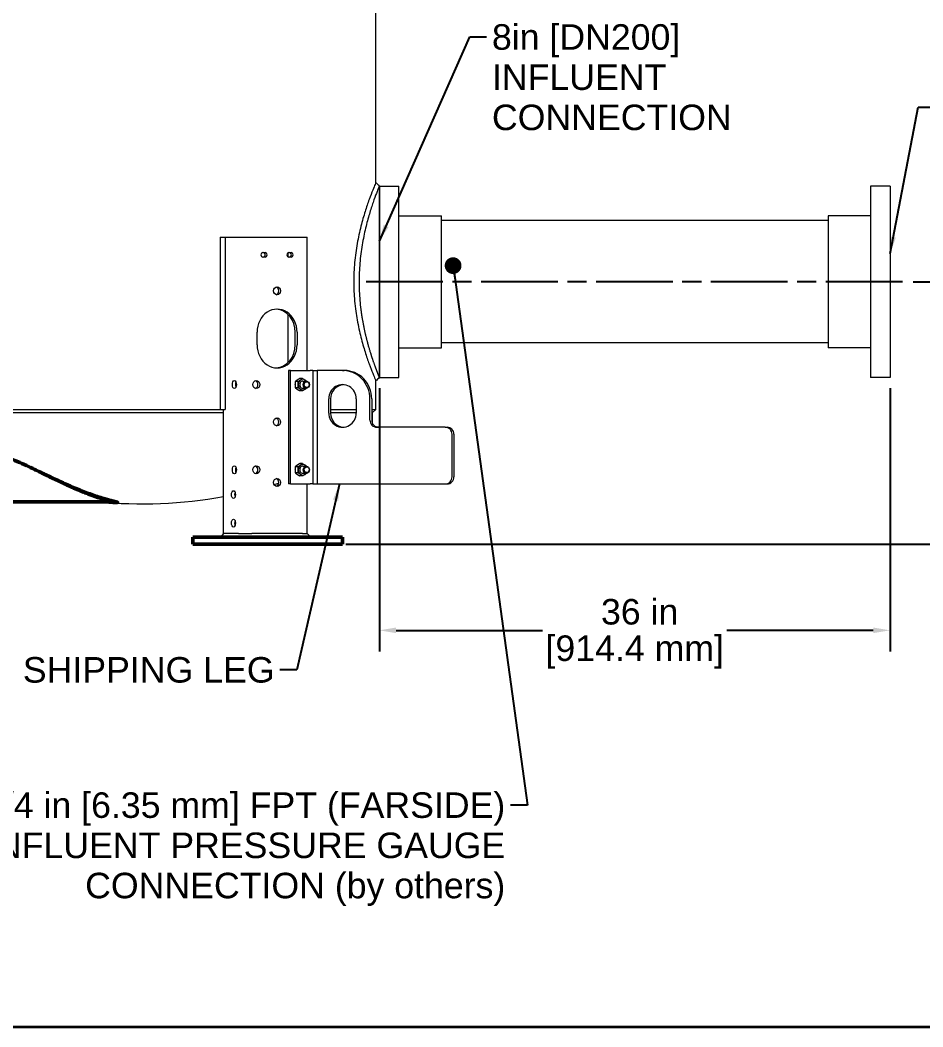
# Model space of a CAD drawing. Header units: inches. Extents: x 15 to 402, y 6 to 261.
# Drawn here: x 71 to 134.6, y 6 to 77 of the extents above; entities that cross this region are included whole.
import ezdxf

# ---------------------------------------------------------------- set-up
doc = ezdxf.new("R2010")
doc.units = ezdxf.units.IN
doc.header["$LTSCALE"] = 12
doc.header["$MEASUREMENT"] = 0
doc.linetypes.add('CHAIN', pattern=[0.7087, 0.4724, -0.0591, 0.1181, -0.0591])
doc.layers.get('0').update_dxf_attribs({"lineweight": 25})
for name, color, linetype, lineweight in [('Border', 7, 'Continuous', 35), ('Centerline (ANSI)', 7, 'Continuous', 25), ('Dimension (ANSI)', 7, 'Continuous', 25), ('Symbol (ANSI)', 7, 'Continuous', 25), ('Visible (ANSI)', 7, 'Continuous', 50)]:
    doc.layers.add(name, color=color, linetype=linetype, lineweight=lineweight)
doc.styles.add('MEMCOR Medium', font='arial.ttf')
doc.dimstyles.new('Default (ANSI)', dxfattribs={"dimscale": 12, "dimtxt": 0.15, "dimasz": 0.098425, "dimexe": 0.125, "dimexo": 0.0625, "dimgap": 0.031496, "dimtad": 0, "dimtih": 1, "dimtoh": 1, "dimdec": 4, "dimrnd": 1e-08, "dimzin": 3, "dimdsep": 46, "dimlunit": 5, "dimtxsty": 'MEMCOR Medium', "dimcen": 0.09, "dimdle": 0.393701, "dimclrd": 256, "dimclre": 256, "dimclrt": 256, "dimadec": 0, "dimazin": 1, "dimtfac": 0.8, "dimtofl": 0, "dimtmove": 0, "dimatfit": 3, "dimfxl": 1, "dimfrac": 1, "dimtolj": 1, "dimtzin": 4, "dimlwd": -1, "dimlwe": -1, "dimarcsym": 0})
doc.dimstyles.new('Default (ANSI)$7', dxfattribs={"dimscale": 12, "dimtxt": 0.15, "dimasz": 0.098425, "dimexe": 0.125, "dimexo": 0.0625, "dimgap": 0.031496, "dimtad": 0, "dimtih": 1, "dimtoh": 1, "dimdec": 4, "dimrnd": 1e-08, "dimzin": 3, "dimdsep": 46, "dimlunit": 5, "dimtxsty": 'MEMCOR Medium', "dimcen": 0.09, "dimdle": 0.393701, "dimclrd": 256, "dimclre": 256, "dimclrt": 256, "dimadec": 0, "dimazin": 1, "dimtfac": 0.8, "dimtofl": 0, "dimtmove": 0, "dimatfit": 3, "dimfxl": 1, "dimfrac": 1, "dimtolj": 1, "dimtzin": 4, "dimlwd": -1, "dimlwe": -1, "dimarcsym": 0})

# ---------------------------------------------------------------- blocks, each defined once
blk = doc.blocks.new('Borders 22x34_D')
at = {"layer": 'Border'}
for q in [(33.5, 0.5), (7.8115, 0.5)]:
    blk.add_line((1.25, 0.5), q, dxfattribs=at)
blk = doc.blocks.new('*D20')
at = {"layer": 'Defpoints', "color": 0, "transparency": 16777216}
for p in [(96.289, 51.764), (132.289, 51.764), (132.289, 33.947)]:
    blk.add_point(p, dxfattribs=at)
at = {"layer": 'Dimension (ANSI)', "transparency": 16777216}
for p, q in [((96.289, 51.014), (96.289, 32.447)), ((132.289, 51.014), (132.289, 32.447)), ((97.47, 33.947), (107.789, 33.947)), ((131.108, 33.947), (120.789, 33.947))]:
    blk.add_line(p, q, dxfattribs=at)
for points in [[(97.47, 34.144), (97.47, 33.75), (96.289, 33.947)], [(131.108, 34.144), (131.108, 33.75), (132.289, 33.947)]]:
    blk.add_solid(points, dxfattribs=at)
at = {"layer": 'Dimension (ANSI)', "transparency": 16777216, "char_height": 1.8, "attachment_point": 5, "style": 'MEMCOR Medium'}
for s, insert in [('\\A1; 36 in', (114.289, 35.245)), ('\\A1;[914.4 mm]', (114.289, 32.416))]:
    blk.add_mtext(s, dxfattribs=dict(at, insert=insert))
blk = doc.blocks.new('*D24')
at = {"layer": 'Defpoints', "color": 0, "transparency": 16777216}
for p in [(133.166, 58.514), (143.234, 58.514), (93.184, 40.014)]:
    blk.add_point(p, dxfattribs=at)
at = {"layer": 'Dimension (ANSI)', "transparency": 16777216}
for p, q in [((133.916, 58.514), (144.734, 58.514)), ((143.234, 57.333), (143.234, 52.635)), ((143.234, 41.195), (143.234, 45.893)), ((93.934, 40.014), (144.734, 40.014))]:
    blk.add_line(p, q, dxfattribs=at)
for points in [[(143.037, 57.333), (143.43, 57.333), (143.234, 58.514)], [(143.037, 41.195), (143.43, 41.195), (143.234, 40.014)]]:
    blk.add_solid(points, dxfattribs=at)
at = {"layer": 'Dimension (ANSI)', "transparency": 16777216, "char_height": 1.8, "attachment_point": 5, "style": 'MEMCOR Medium'}
for s, insert in [('\\A1; 18{\\H0.8x;\\S1#2;} in', (143.234, 51.103)), ('\\A1;[469.9 mm]', (143.234, 47.733))]:
    blk.add_mtext(s, dxfattribs=dict(at, insert=insert))

msp = doc.modelspace()

# ---------------------------------------------------------------- linework, layer by layer
at = {"layer": 'Centerline (ANSI)', "linetype": 'CHAIN', "ltscale": 0.952448}
msp.add_line((133.165572, 58.514122), (95.227572, 58.514122), dxfattribs=at)
at = {"layer": 'Visible (ANSI)', "linetype": 'Continuous', "lineweight": 18}
for p, q in [((96.039137, 65.504451), (96.039137, 85.09204)), ((96.288822, 65.264122), (96.279889, 65.264122)), ((96.288822, 65.264122), (96.288822, 51.764122)), ((96.288822, 51.764122), (96.288822, 65.264122)), ((96.288822, 65.264122), (97.663822, 65.264122)), ((97.663822, 51.764122), (97.663822, 65.264122)), ((130.913822, 65.264122), (130.913822, 51.764122)), ((132.288822, 65.264122), (130.913822, 65.264122)), ((132.288822, 65.264122), (132.288822, 51.764122)), ((97.663822, 63.170372), (100.663822, 63.170372)), ((100.663822, 53.857872), (100.663822, 63.170372)), ((127.913822, 63.170372), (127.913822, 53.857872)), ((130.913822, 63.170372), (127.913822, 63.170372)), ((127.913822, 62.826622), (100.663822, 62.826622)), ((85.057056, 61.664122), (85.417021, 61.664122)), ((85.057056, 61.664122), (85.057056, 49.514122)), ((85.417021, 61.664122), (86.350195, 61.664122)), ((85.417021, 61.664122), (85.417021, 49.514122)), ((86.350195, 61.664122), (87.292753, 61.664122)), ((87.292753, 61.664122), (90.860778, 61.664122)), ((90.860778, 61.664122), (91.205778, 61.664122)), ((91.205778, 52.264122), (91.205778, 61.664122)), ((88.076506, 60.569122), (88.241051, 60.569122)), ((89.858798, 60.272056), (89.858798, 60.556188)), ((89.91248, 60.569122), (90.077025, 60.569122)), ((88.241051, 60.259122), (88.076506, 60.259122)), ((90.077025, 60.259122), (89.91248, 60.259122)), ((89.858798, 52.82514), (89.858798, 56.203104)), ((87.665144, 54.074122), (87.665144, 54.954122)), ((90.363387, 54.074122), (90.363387, 54.954122)), ((90.488387, 54.954122), (90.488387, 54.074122)), ((127.913822, 54.201622), (100.663822, 54.201622)), ((97.663822, 53.857872), (100.663822, 53.857872)), ((130.913822, 53.857872), (127.913822, 53.857872)), ((89.892561, 52.264122), (89.892561, 44.264122)), ((90.017561, 52.264122), (89.892561, 52.264122)), ((90.017561, 52.264122), (91.403202, 52.264122)), ((90.017561, 44.264122), (90.017561, 52.264122)), ((91.610499, 52.264122), (91.403202, 52.264122)), ((91.610499, 52.264122), (91.904729, 52.264122)), ((91.610499, 52.264122), (91.610499, 44.264122)), ((93.689682, 52.264122), (91.904729, 52.264122)), ((91.904729, 52.264122), (91.904729, 44.264122)), ((93.689682, 52.264122), (93.819092, 52.264122)), ((90.549574, 51.480628), (90.359068, 51.480628)), ((90.874333, 51.697135), (90.683827, 51.697135)), ((90.891041, 51.514122), (91.143483, 51.514122)), ((96.039137, 49.514122), (96.039137, 51.523793)), ((96.288822, 51.764122), (96.279889, 51.764122)), ((96.288822, 51.764122), (97.663822, 51.764122)), ((132.288822, 51.764122), (130.913822, 51.764122)), ((90.549574, 51.047616), (90.359068, 51.047616)), ((90.874333, 50.831109), (90.683827, 50.831109)), ((90.891041, 51.014122), (91.143483, 51.014122)), ((92.723756, 49.264122), (92.723756, 50.264122)), ((92.853166, 50.264122), (92.853166, 49.264122)), ((94.655608, 50.264122), (94.655608, 49.264122)), ((95.621534, 48.764122), (95.621534, 50.264122)), ((95.750943, 50.264122), (95.750943, 48.764122)), ((85.312164, 49.269122), (64.945851, 49.269122)), ((65.072527, 49.514122), (85.057056, 49.514122)), ((85.057056, 49.514122), (85.417021, 49.514122)), ((85.312164, 40.764122), (85.312164, 49.514122)), ((92.853166, 49.514122), (94.655608, 49.514122)), ((94.655608, 49.269122), (92.853166, 49.269122)), ((95.750943, 49.514122), (96.039137, 49.514122)), ((95.788822, 49.269122), (95.750943, 49.269122)), ((95.788822, 49.269122), (96.033822, 49.514122)), ((95.788822, 49.269122), (95.788822, 48.570017)), ((100.934126, 48.264122), (96.104497, 48.264122)), ((100.934126, 48.264122), (101.063535, 48.264122)), ((101.417089, 44.764122), (101.417089, 47.764122)), ((101.546498, 47.764122), (101.546498, 44.764122)), ((90.549574, 45.480628), (90.359068, 45.480628)), ((90.874333, 45.697135), (90.683827, 45.697135)), ((90.891041, 45.514122), (91.143483, 45.514122)), ((90.549574, 45.047616), (90.359068, 45.047616)), ((90.874333, 44.831109), (90.683827, 44.831109)), ((90.891041, 45.014122), (91.143483, 45.014122)), ((90.017561, 44.264122), (89.892561, 44.264122)), ((90.017561, 44.264122), (91.403202, 44.264122)), ((91.205778, 40.764122), (91.205778, 44.264122)), ((91.610499, 44.264122), (91.403202, 44.264122)), ((91.610499, 44.264122), (91.904729, 44.264122)), ((91.904729, 44.264122), (100.934126, 44.264122)), ((100.934126, 44.264122), (101.063535, 44.264122)), ((85.312164, 40.764122), (85.095658, 40.514122)), ((86.350195, 40.764122), (85.312164, 40.764122)), ((86.350195, 40.764122), (87.292753, 40.764122)), ((90.860778, 40.764122), (87.292753, 40.764122)), ((90.860778, 40.764122), (91.205778, 40.764122)), ((91.205778, 40.764122), (91.455778, 40.514122))]:
    msp.add_line(p, q, dxfattribs=at)
at = {"layer": 'Visible (ANSI)'}
for p, q in [((68.391558, 43.014122), (77.322913, 43.014122)), ((83.152287, 40.514122), (83.286262, 40.514122)), ((83.152287, 40.014122), (83.152287, 40.514122)), ((83.286262, 40.514122), (84.786262, 40.514122)), ((84.786262, 40.514122), (86.152287, 40.514122)), ((86.152287, 40.514122), (93.184413, 40.514122)), ((93.184413, 40.514122), (93.684413, 40.514122)), ((93.684413, 40.014122), (93.684413, 40.514122)), ((83.286262, 40.014122), (83.152287, 40.014122)), ((83.286262, 40.014122), (84.786262, 40.014122)), ((86.152287, 40.014122), (84.786262, 40.014122)), ((86.152287, 40.014122), (93.184413, 40.014122)), ((93.684413, 40.014122), (93.184413, 40.014122))]:
    msp.add_line(p, q, dxfattribs=at)
at = {"layer": 'Visible (ANSI)', "linetype": 'Continuous', "lineweight": 18}
for start, end in [(286.52713378, 287.10606963), (264.51917745, 280.13469805), (281.50578478, 281.61758481)]:
    msp.add_arc((79.538822, 75.674122), 32.81, start, end, dxfattribs=at)
for centre, major_axis, ratio, start_param, end_param in [((88.076506, 60.414122), (0, -0.155), 0.866025404, 3.141592654, 6.283185307), ((88.116051, 60.414122), (0, -0.155), 0.866025404, 0, 3.141592654), ((88.241051, 60.414122), (0, 0.155), 0.866025404, 3.141592654, 6.283185307), ((89.91248, 60.414122), (0, -0.155), 0.866025404, 3.141592654, 6.283185307), ((89.952025, 60.414122), (0, -0.155), 0.866025404, 0, 3.141592654), ((90.077025, 60.414122), (0, 0.155), 0.866025404, 3.141592654, 6.283185307), ((88.951765, 57.874122), (0, -0.28), 0.866025404, 0.260688299, 2.880904355), ((89.076765, 54.954122), (0, 1.63), 0.866025404, 4.71238898, 7.853981634), ((88.951765, 54.954122), (0, 1.63), 0.866025404, 4.71238898, 6.238895501), ((89.076765, 54.074122), (0, -1.63), 0.866025404, 4.71238898, 7.853981634), ((88.951765, 54.074122), (0, -1.63), 0.866025404, 0.044289806, 1.570796327), ((93.689682, 50.264122), (0, 2), 0.965925826, 4.71238898, 6.283185307), ((93.819092, 50.264122), (0, 2), 0.965925826, 4.71238898, 6.283185307), ((86.286702, 51.264122), (0, -0.28), 0.5, 4.025522722, 5.399255239), ((87.48645, 51.264122), (0, -0.28), 0.866025404, 0.260688299, 2.880904355), ((90.89108, 51.264122), (0, -0.375), 0.866025404, 3.665191429, 4.71238898), ((90.89108, 51.264122), (0, -0.375), 0.866025404, 4.71238898, 5.759586532), ((90.89108, 51.264122), (0, 0.250136), 0.866025404, 6.250227729, 9.457735539), ((90.89108, 51.264122), (0, 0.375), 0.866025404, 5.759586532, 6.806784083), ((90.89108, 51.264122), (0, 0.375), 0.866025404, 5.442116637, 5.759586532), ((93.689682, 50.264122), (0, 1), 0.965925826, 4.71238898, 7.853981634), ((93.819092, 50.264122), (0, 1), 0.965925826, 0.067037498, 1.570796327), ((90.89108, 51.264122), (0, -0.375), 0.866025404, 5.759586532, 6.806784083), ((90.89108, 51.264122), (0, 0.375), 0.866025404, 3.665191429, 3.982661324), ((93.689682, 49.264122), (0, -1), 0.965925826, 4.71238898, 7.853981634), ((93.819092, 49.264122), (0, -1), 0.965925826, 4.71238898, 6.216147809), ((88.951765, 48.633122), (0, -0.28), 0.866025404, 0.260688299, 2.880904355), ((96.104497, 48.764122), (0, -0.5), 0.965925826, 4.71238898, 6.283185307), ((96.233906, 48.764122), (0, -0.5), 0.965925826, 4.71238898, 6.283185307), ((100.934126, 47.764122), (0, 0.5), 0.965925826, 4.71238898, 6.283185307), ((101.063535, 47.764122), (0, 0.5), 0.965925826, 4.71238898, 6.283185307), ((86.286702, 45.264122), (0, -0.28), 0.5, 4.025522722, 5.399255239), ((87.48645, 45.264122), (0, -0.28), 0.866025404, 0.260688299, 2.880904355), ((90.89108, 45.264122), (0, -0.375), 0.866025404, 3.665191429, 4.71238898), ((90.89108, 45.264122), (0, 0.250136), 0.866025404, 6.250227729, 9.457735539), ((90.89108, 45.264122), (0, 0.375), 0.866025404, 5.759586532, 6.806784083), ((90.89108, 45.264122), (0, 0.375), 0.866025404, 5.442116637, 5.759586532), ((90.89108, 45.264122), (0, -0.375), 0.866025404, 4.71238898, 5.759586532), ((90.89108, 45.264122), (0, -0.375), 0.866025404, 5.759586532, 6.806784083), ((90.89108, 45.264122), (0, 0.375), 0.866025404, 3.665191429, 3.982661324), ((100.934126, 44.764122), (0, -0.5), 0.965925826, 0, 1.570796327), ((101.063535, 44.764122), (0, -0.5), 0.965925826, 0, 1.570796327), ((88.951765, 44.370122), (0, -0.28), 0.866025404, 0.260688299, 2.880904355), ((86.223171, 43.510122), (0, -0.28), 0.5, 4.025522722, 5.399255239), ((86.223171, 41.510122), (0, -0.28), 0.5, 4.025522722, 5.399255239)]:
    msp.add_ellipse(centre, major_axis=major_axis, ratio=ratio, start_param=start_param, end_param=end_param, dxfattribs=at)
for centre, major_axis, ratio in [((89.076765, 57.874122), (0, -0.28), 0.866025404), ((86.070195, 51.264122), (0, 0.28), 0.5), ((87.61145, 51.264122), (0, -0.28), 0.866025404), ((91.143483, 51.264122), (0, -0.25), 0.866025404), ((91.16708, 51.264122), (0, 0.202815), 0.866025404), ((89.076765, 48.633122), (0, -0.28), 0.866025404), ((86.070195, 45.264122), (0, 0.28), 0.5), ((87.61145, 45.264122), (0, -0.28), 0.866025404), ((91.143483, 45.264122), (0, -0.25), 0.866025404), ((91.16708, 45.264122), (0, -0.202815), 0.866025404), ((89.076765, 44.370122), (0, -0.28), 0.866025404), ((86.006664, 43.510122), (0, -0.28), 0.5), ((86.006664, 41.510122), (0, -0.28), 0.5)]:
    msp.add_ellipse(centre, major_axis=major_axis, ratio=ratio, dxfattribs=at)
for points, knots in [([(96.039137, 65.504451), (96.039137, 65.504451), (96.020708, 65.461319), (95.945784, 65.281646), (95.889336, 65.145161), (95.747259, 64.786667), (95.661614, 64.564374), (95.476794, 64.053081), (95.377774, 63.764042), (95.184855, 63.14962), (95.083912, 62.802297), (94.89219, 62.044637), (94.801601, 61.63429), (94.649402, 60.775232), (94.58785, 60.325731), (94.526253, 59.644822), (94.510763, 59.416754), (94.490261, 58.962737), (94.48525, 58.736787), (94.48525, 58.514122)], [81.389203158, 81.389203158, 81.389203158, 81.389203158, 84.778214948, 84.778214948, 88.167226738, 88.167226738, 91.556238528, 91.556238528, 94.945250318, 94.945250318, 98.338672124, 98.338672124, 101.732093931, 101.732093931, 105.125515737, 105.125515737, 106.822226641, 106.822226641, 108.518937544, 108.518937544, 108.518937544, 108.518937544]), ([(96.279889, 65.264122), (96.279889, 65.264122), (96.262995, 65.222582), (96.194264, 65.049352), (96.142471, 64.917715), (96.012125, 64.571724), (95.933558, 64.357095), (95.764098, 63.863192), (95.67335, 63.583879), (95.496699, 62.989995), (95.404371, 62.654311), (95.229235, 61.922138), (95.146601, 61.525641), (95.007939, 60.695877), (94.951962, 60.261857), (94.89599, 59.604713), (94.881925, 59.384657), (94.863315, 58.9467), (94.858771, 58.728798), (94.858771, 58.514122)], [-26.15961026, -26.15961026, -26.15961026, -26.15961026, -22.891372074, -22.891372074, -19.623133889, -19.623133889, -16.354895703, -16.354895703, -13.086657517, -13.086657517, -9.814993138, -9.814993138, -6.543328759, -6.543328759, -3.271664379, -3.271664379, -1.63583219, -1.63583219, 0, 0, 0, 0]), ([(94.48525, 58.514122), (94.48525, 58.291456), (94.490261, 58.065507), (94.510763, 57.61149), (94.526253, 57.383422), (94.568586, 56.915468), (94.596159, 56.675735), (94.628541, 56.439534)], [108.518937544, 108.518937544, 108.518937544, 108.518937544, 110.215648447, 110.215648447, 111.91235935, 111.91235935, 113.713834359, 113.713834359, 113.713834359, 113.713834359]), ([(94.858771, 58.514122), (94.858771, 58.299446), (94.863315, 58.081544), (94.881925, 57.643587), (94.89599, 57.423531), (94.933282, 56.985697), (94.956572, 56.767927), (94.983782, 56.553009)], [0, 0, 0, 0, 1.63583219, 1.63583219, 3.271664379, 3.271664379, 4.905543218, 4.905543218, 4.905543218, 4.905543218]), ([(94.628541, 56.439534), (94.657302, 56.230886), (94.689801, 56.024987), (94.801601, 55.393954), (94.89219, 54.983606), (95.083912, 54.225947), (95.184855, 53.878624), (95.377774, 53.264201), (95.476794, 52.975163), (95.661614, 52.46387), (95.747259, 52.241577), (95.889336, 51.883083), (95.945784, 51.746597), (96.020708, 51.566925), (96.039137, 51.523793), (96.039137, 51.523793)], [5.194896815, 5.194896815, 5.194896815, 5.194896815, 6.786843613, 6.786843613, 10.180265419, 10.180265419, 13.573687226, 13.573687226, 16.962699016, 16.962699016, 20.351710806, 20.351710806, 23.740722596, 23.740722596, 27.129734386, 27.129734386, 27.129734386, 27.129734386]), ([(94.983782, 56.553009), (95.011203, 56.337658), (95.042563, 56.125173), (95.146601, 55.502603), (95.229235, 55.106106), (95.404371, 54.373933), (95.496699, 54.038249), (95.67335, 53.444365), (95.764098, 53.165052), (95.933558, 52.671148), (96.012125, 52.45652), (96.142471, 52.110529), (96.194264, 51.978892), (96.262995, 51.805662), (96.279889, 51.764122), (96.279889, 51.764122)], [-99.732897822, -99.732897822, -99.732897822, -99.732897822, -98.095112282, -98.095112282, -94.823447902, -94.823447902, -91.551783523, -91.551783523, -88.283545337, -88.283545337, -85.015307152, -85.015307152, -81.747068966, -81.747068966, -78.478830781, -78.478830781, -78.47883078, -78.47883078])]:
    msp.add_open_spline(points, degree=3, knots=knots, dxfattribs=at)
for points in [[(96.039137, 65.504451), (96.119377, 65.424331), (96.199649, 65.344242), (96.279889, 65.264122)], [(96.279889, 51.764122), (96.199649, 51.684002), (96.119377, 51.603913), (96.039137, 51.523793)]]:
    msp.add_open_spline(points, degree=3, dxfattribs=at)
for points, weights in [([(90.359068, 51.480628), (90.342321, 51.364603), (90.342321, 51.264122)], [1, 1.0379548493, 1]), ([(90.342321, 51.264122), (90.342321, 51.163641), (90.359068, 51.047616)], [1, 1.0379548493, 1]), ([(90.504701, 51.588881), (90.42934, 51.538641), (90.359068, 51.480628)], [1, 1.0379548493, 1]), ([(90.683827, 51.697135), (90.580061, 51.639122), (90.504701, 51.588881)], [1, 1.0379548493, 1]), ([(90.549574, 51.480628), (90.65334, 51.538641), (90.728701, 51.588881)], [1, 1.0379548493, 1]), ([(90.566321, 51.264122), (90.566321, 51.364603), (90.549574, 51.480628)], [1, 1.0379548493, 1]), ([(90.549574, 51.047616), (90.566321, 51.163641), (90.566321, 51.264122)], [1, 1.0379548493, 1]), ([(90.728701, 51.588881), (90.804061, 51.639122), (90.874333, 51.697135)], [1, 1.0379548493, 1]), ([(90.874333, 51.697135), (90.978099, 51.639122), (91.05346, 51.588881)], [1, 1.0379548493, 1]), ([(91.05346, 51.588881), (91.107842, 51.552627), (91.158039, 51.513556)], [1, 1.0271025743, 1.01549865669]), ([(90.359068, 51.047616), (90.42934, 50.989603), (90.504701, 50.939362)], [1, 1.0379548493, 1]), ([(90.504701, 50.939362), (90.580061, 50.889122), (90.683827, 50.831109)], [1, 1.0379548493, 1]), ([(90.728701, 50.939362), (90.65334, 50.989603), (90.549574, 51.047616)], [1, 1.0379548493, 1]), ([(90.874333, 50.831109), (90.804061, 50.889122), (90.728701, 50.939362)], [1, 1.0379548493, 1]), ([(91.05346, 50.939362), (90.978099, 50.889122), (90.874333, 50.831109)], [1, 1.0379548493, 1]), ([(91.158039, 51.014688), (91.107842, 50.975617), (91.05346, 50.939362)], [1.01549865669, 1.0271025743, 1]), ([(90.359068, 45.480628), (90.342321, 45.364603), (90.342321, 45.264122)], [1, 1.0379548493, 1]), ([(90.504701, 45.588881), (90.42934, 45.538641), (90.359068, 45.480628)], [1, 1.0379548493, 1]), ([(90.683827, 45.697135), (90.580061, 45.639122), (90.504701, 45.588881)], [1, 1.0379548493, 1]), ([(90.549574, 45.480628), (90.65334, 45.538641), (90.728701, 45.588881)], [1, 1.0379548493, 1]), ([(90.566321, 45.264122), (90.566321, 45.364603), (90.549574, 45.480628)], [1, 1.0379548493, 1]), ([(90.728701, 45.588881), (90.804061, 45.639122), (90.874333, 45.697135)], [1, 1.0379548493, 1]), ([(90.874333, 45.697135), (90.978099, 45.639122), (91.05346, 45.588881)], [1, 1.0379548493, 1]), ([(91.05346, 45.588881), (91.107842, 45.552627), (91.158039, 45.513556)], [1, 1.0271025743, 1.01549865669]), ([(90.342321, 45.264122), (90.342321, 45.163641), (90.359068, 45.047616)], [1, 1.0379548493, 1]), ([(90.359068, 45.047616), (90.42934, 44.989603), (90.504701, 44.939362)], [1, 1.0379548493, 1]), ([(90.504701, 44.939362), (90.580061, 44.889122), (90.683827, 44.831109)], [1, 1.0379548493, 1]), ([(90.549574, 45.047616), (90.566321, 45.163641), (90.566321, 45.264122)], [1, 1.0379548493, 1]), ([(90.728701, 44.939362), (90.65334, 44.989603), (90.549574, 45.047616)], [1, 1.0379548493, 1]), ([(90.874333, 44.831109), (90.804061, 44.889122), (90.728701, 44.939362)], [1, 1.0379548493, 1]), ([(91.05346, 44.939362), (90.978099, 44.889122), (90.874333, 44.831109)], [1, 1.0379548493, 1]), ([(91.158039, 45.014688), (91.107842, 44.975617), (91.05346, 44.939362)], [1.01549865669, 1.0271025743, 1])]:
    msp.add_rational_spline(points, weights, degree=2, dxfattribs=at)
at = {"layer": 'Visible (ANSI)'}
for points, knots in [([(68.683295, 46.514122), (68.722659, 46.514122), (68.765532, 46.511704), (68.811157, 46.507031), (68.932263, 46.494629), (69.070855, 46.466532), (69.216348, 46.428518), (69.357009, 46.391766), (69.504136, 46.345767), (69.648036, 46.296412), (69.718446, 46.272262), (69.788078, 46.247318), (69.855793, 46.222293), (69.987341, 46.173677), (70.111532, 46.124969), (70.236154, 46.074348), (70.474213, 45.977649), (70.707094, 45.876452), (70.935867, 45.773861), (71.358235, 45.584454), (71.76669, 45.390357), (72.152241, 45.206271), (72.48781, 45.04605), (72.805579, 44.893401), (73.097414, 44.755054), (73.162475, 44.724211), (73.225828, 44.694263), (73.289471, 44.664284), (73.764104, 44.440704), (74.240285, 44.222729), (74.701422, 44.025729), (75.044441, 43.87919), (75.379285, 43.744139), (75.699723, 43.624092), (75.938082, 43.534794), (76.168509, 43.453744), (76.387975, 43.381476), (76.551226, 43.32772), (76.708424, 43.278805), (76.857822, 43.234685), (76.886287, 43.226279), (76.914467, 43.218046), (76.942346, 43.209985), (76.993816, 43.195104), (77.043882, 43.180909), (77.095302, 43.16661), (77.183729, 43.14202), (77.274137, 43.117761), (77.361662, 43.09495), (77.426768, 43.077983), (77.490297, 43.061808), (77.549726, 43.046752), (77.593933, 43.035552), (77.635901, 43.024964), (77.674138, 43.015083), (77.702581, 43.007732), (77.728973, 43.000772), (77.752256, 42.99424), (77.769575, 42.989382), (77.785185, 42.98476), (77.798231, 42.980402), (77.807936, 42.977161), (77.816666, 42.973919), (77.823007, 42.970846), (77.832326, 42.966328), (77.836494, 42.962202), (77.829288, 42.959156), (77.825729, 42.957652), (77.819392, 42.956404), (77.809006, 42.955517), (77.798871, 42.954652), (77.784944, 42.954122), (77.764855, 42.954122)], [0, 0, 0, 0, 0.012355049, 0.012355049, 0.012355049, 0.045150484, 0.045150484, 0.045150484, 0.076856924, 0.076856924, 0.076856924, 0.092370934, 0.092370934, 0.092370934, 0.122509386, 0.122509386, 0.122509386, 0.180081545, 0.180081545, 0.180081545, 0.286372961, 0.286372961, 0.286372961, 0.378885121, 0.378885121, 0.378885121, 0.399509671, 0.399509671, 0.399509671, 0.553321961, 0.553321961, 0.553321961, 0.667736079, 0.667736079, 0.667736079, 0.752843652, 0.752843652, 0.752843652, 0.816151389, 0.816151389, 0.816151389, 0.828213696, 0.828213696, 0.828213696, 0.850483483, 0.850483483, 0.850483483, 0.888781315, 0.888781315, 0.888781315, 0.917269369, 0.917269369, 0.917269369, 0.938460364, 0.938460364, 0.938460364, 0.954223403, 0.954223403, 0.954223403, 0.965948826, 0.965948826, 0.965948826, 0.974670847, 0.974670847, 0.974670847, 0.987490113, 0.987490113, 0.987490113, 0.993821457, 0.993821457, 0.993821457, 1, 1, 1, 1]), ([(75.851205, 43.55011), (75.864183, 43.545322), (75.821451, 43.561097), (75.794405, 43.571128), (75.779719, 43.576593), (75.720686, 43.598643), (75.675737, 43.615613), (75.494651, 43.684741), (75.355746, 43.739474), (74.790729, 43.968903), (74.345687, 44.164979), (73.338238, 44.632001), (72.765802, 44.912058), (72.068072, 45.246379), (71.986814, 45.285183), (71.904714, 45.324178)], [15.804487349, 15.804487349, 15.804487349, 15.804487349, 15.98574727, 15.98574727, 16.195474407, 16.195474407, 16.824670705, 16.824670705, 18.712504376, 18.712504376, 24.382706205, 24.382706205, 30.917672492, 30.917672492, 31.769332059, 31.769332059, 31.769332059, 31.769332059]), ([(77.296456, 43.062621), (77.296164, 43.062713), (77.295871, 43.062806), (77.272338, 43.070233), (77.24643, 43.077998), (77.163347, 43.102453), (77.100901, 43.120303), (76.904269, 43.177326), (76.76095, 43.220114), (76.3908, 43.336705), (76.130317, 43.425281), (75.57827, 43.631008), (75.28637, 43.748175), (74.682471, 44.006929), (74.370354, 44.148518), (74.001296, 44.32269), (73.948933, 44.347554), (73.896468, 44.372604)], [66.854161803, 66.854161803, 66.854161803, 66.854161803, 66.860727439, 66.860727439, 67.381562683, 67.381562683, 68.42323317, 68.42323317, 70.506574143, 70.506574143, 74.163810108, 74.163810108, 77.821046073, 77.821046073, 81.478282038, 81.478282038, 82.081269771, 82.081269771, 82.081269771, 82.081269771]), ([(76.960335, 43.014122), (77.02788, 43.007125), (77.095235, 43.000487), (77.162409, 42.99424), (77.214659, 42.989382), (77.266798, 42.98476), (77.318978, 42.980402), (77.357792, 42.977161), (77.398413, 42.973919), (77.439638, 42.970846), (77.50023, 42.966328), (77.56176, 42.962202), (77.618211, 42.959156), (77.646092, 42.957652), (77.672816, 42.956404), (77.697747, 42.955517), (77.722076, 42.954652), (77.744766, 42.954122), (77.764855, 42.954122)], [0.9391487062, 0.9391487062, 0.9391487062, 0.9391487062, 0.95422340273, 0.95422340273, 0.95422340273, 0.96594882591, 0.96594882591, 0.96594882591, 0.97467084655, 0.97467084655, 0.97467084655, 0.98749011329, 0.98749011329, 0.98749011329, 0.99382145694, 0.99382145694, 0.99382145694, 1, 1, 1, 1]), ([(77.322913, 43.014122), (77.34834, 43.014122), (77.363355, 43.01518), (77.382398, 43.018465), (77.386181, 43.020716), (77.386755, 43.028661), (77.372742, 43.035519), (77.339674, 43.048576), (77.319336, 43.05539), (77.296456, 43.062621)], [65.243840942, 65.243840942, 65.243840942, 65.243840942, 65.517853755, 65.517853755, 65.791866569, 65.791866569, 66.339892196, 66.339892196, 66.854161803, 66.854161803, 66.854161803, 66.854161803])]:
    msp.add_open_spline(points, degree=3, knots=knots, dxfattribs=at)
for points in [[(73.896468, 44.372604), (73.882106, 44.379461), (73.867736, 44.386332), (73.853359, 44.393218)], [(77.832698, 42.968514), (77.83276, 42.966609), (77.832831, 42.964708), (77.832912, 42.962811)]]:
    msp.add_open_spline(points, degree=3, dxfattribs=at)

# ---------------------------------------------------------------- block references
at = {"xscale": 12, "yscale": 12, "zscale": 12}
msp.add_blockref('Borders 22x34_D', (0, 0), dxfattribs=at)

# ---------------------------------------------------------------- texts
at = {"layer": 'Symbol (ANSI)', "char_height": 1.80000006, "line_spacing_factor": 0.944221, "style": 'MEMCOR Medium'}
for s, insert, width, attachment_point in [('\\fArial|b0|i0;8in [DN200]\\P\\fArial|b0|i0;INFLUENT\\P\\fArial|b0|i0;CONNECTION', (104.224297, 76.66808), 16.90792812, 1), ('\\fArial|b0|i0;1/4 in [6.35 mm] FPT (FARSIDE) \\P\\fArial|b0|i0;FOR INFLUENT PRESSURE GAUGE \\P\\fArial|b0|i0;CONNECTION (by others)', (105.165392, 22.528512), 43.3234793, 3)]:
    msp.add_mtext(s, dxfattribs=dict(at, insert=insert, width=width, attachment_point=attachment_point))
at = {"layer": 'Symbol (ANSI)', "insert": (88.901761, 32.063057), "char_height": 1.80000006, "width": 17.75030564, "attachment_point": 3, "style": 'MEMCOR Medium'}
msp.add_mtext('\\fArial|b0|i0;SHIPPING LEG', dxfattribs=at)

# ---------------------------------------------------------------- dimensions: what is measured, and where the dimension line sits
at = {"layer": 'Dimension (ANSI)'}
for base, p1, p2, angle, text, override, picture, middle in [((143.233591, 58.514122), (93.184413, 40.014122), (133.165572, 58.514122), 90, ' <> in\\X[469.9 mm]', {"dimgap": 0.031496, "dimdec": 4, "dimpost": '', "dimtol": 0, "dimlim": 0, "dimtp": 0, "dimtm": 0, "dimtdec": 2, "dimatfit": 1}, '*D24', (143.233591, 49.264122)), ((132.288822, 33.947193), (96.288822, 51.764122), (132.288822, 51.764122), 180, ' <> in\\X[914.4 mm]', {"dimgap": 0.031496, "dimtih": 0, "dimtoh": 0, "dimdec": 4, "dimpost": '', "dimtol": 0, "dimlim": 0, "dimtp": 0, "dimtm": 0, "dimtdec": 2, "dimatfit": 1}, '*D20', (114.289072, 33.947193))]:
    dim = msp.add_linear_dim(base=base, p1=p1, p2=p2, angle=angle, text=text, dimstyle='Default (ANSI)', override=override, dxfattribs=at)
    dim.commit()
    dim.dimension.update_dxf_attribs({"geometry": picture, "text_midpoint": middle, "dimtype": 160})

# ---------------------------------------------------------------- leaders
at = {"layer": 'Symbol (ANSI)', "annotation_type": 0, "has_hookline": 1}
for points, override, hookline_direction, text_width in [([(96.288822, 61.375796), (102.665242, 75.76808), (103.846344, 75.76808)], {"dimtad": 0}, 0, 16.572033), ([(132.288822, 60.502946), (134.271409, 70.824063), (135.452511, 70.824063)], {"dimtad": 0}, 0, 33.053207), ([(101.486959, 59.650821), (106.724447, 21.628512), (105.543345, 21.628512)], {"dimasz": 0.098425, "dimtad": 0, "dimldrblk": 'Dot'}, 1, 42.272989), ([(93.47261, 44.264122), (90.460816, 31.163057), (89.279714, 31.163057)], {"dimtad": 0}, 1, 17.476945)]:
    msp.add_leader(points, dimstyle='Default (ANSI)$7', override=override, dxfattribs=dict(at, hookline_direction=hookline_direction, text_width=text_width))

doc.saveas('drawing.dxf')
